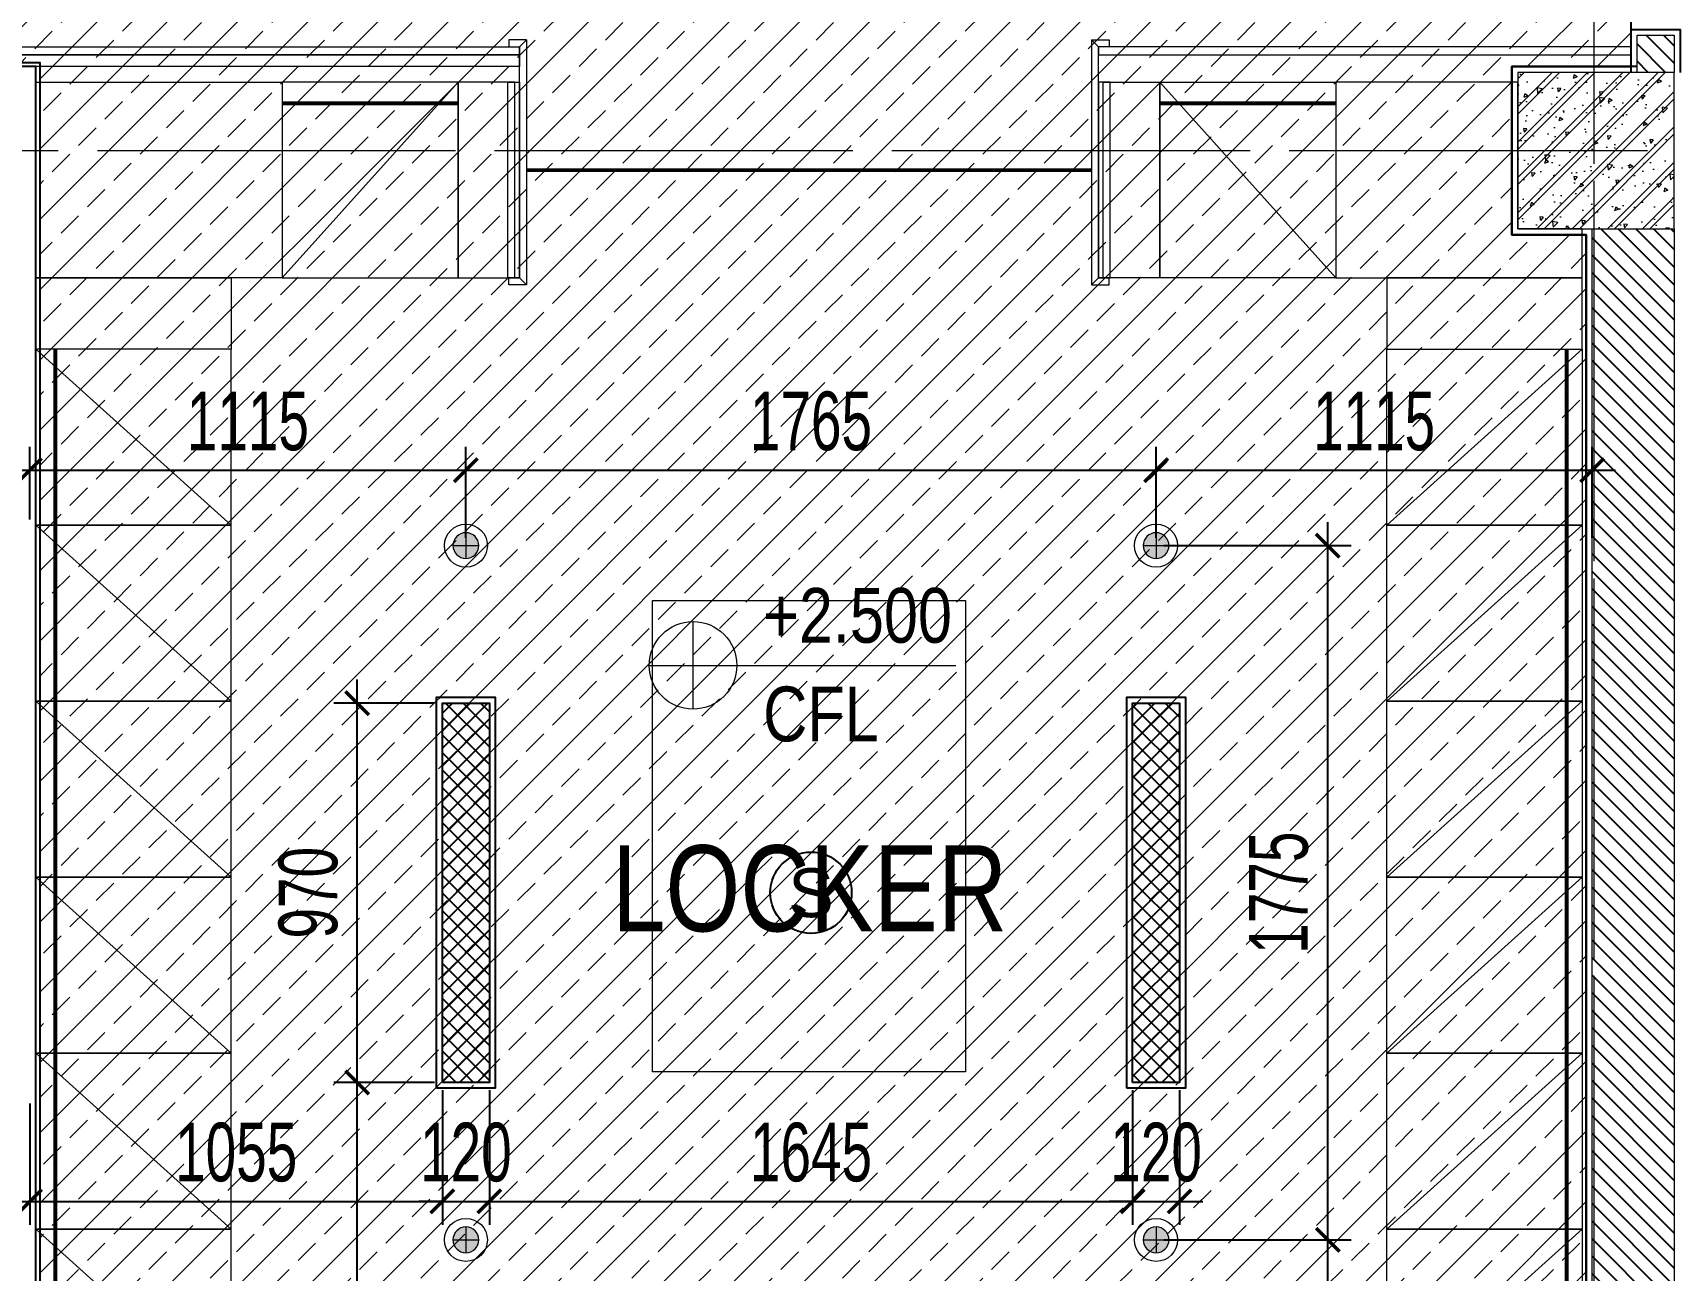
# Model space of a CAD drawing. Header units: millimetres. Extents: x -343543 to 400519, y -115663 to 104219.
# Drawn here: x -235447 to -231249, y 7137 to 10301 of the extents above; entities that cross this region are included whole.
import ezdxf
from ezdxf.enums import TextEntityAlignment as Align
from ezdxf.xclip import XClip

# ---------------------------------------------------------------- set-up
doc = ezdxf.new("R2010")
doc.units = ezdxf.units.MM
doc.header["$XCLIPFRAME"] = 0
for name, pattern in [("$0$02'TUONG Xay$0$HIDDEN", [0.375, 0.25, -0.125]), ('XREF MAT BANG TUONG XAY$0$CENTER', [50.800000000000004, 31.75, -6.35, 6.35, -6.35]), ('XREF MAT BANG TUONG XAY$0$HIDDEN', [0.375, 0.25, -0.125])]:
    doc.linetypes.add(name, pattern=pattern)
doc.layers.get('0').update_dxf_attribs({"color": 231, "lineweight": 0})
doc.layers.get('DefPoints').update_dxf_attribs({"color": 191})
doc.layers.add('A-BaoChay', color=4, linetype='Continuous', lineweight=25, true_color=0x00ffff)
doc.layers.add('fix lightting red', color=1, linetype='Continuous', lineweight=5, true_color=0xff0000)
for name, color, linetype, lineweight in [('A-CLNG', 157, 'Continuous', 25), ('A-FLOR-PRTN', 161, 'Continuous', 9), ('A-PATT', 252, 'Continuous', 9), ('A-SYMBOLS', 10, 'Continuous', 13), ('fix lighting', 2, 'Continuous', 5), ('SME-E-LTG-DIM', 55, 'Continuous', 18), ('XREF MAT BANG TUONG XAY$0$$0$A-WALL-INT', 8, 'Continuous', 9), ('XREF MAT BANG TUONG XAY$0$$1$A-TEXT', 8, 'Continuous', 25), ('XREF MAT BANG TUONG XAY$0$01.Xref _MB T1$0$A-FURN', 8, 'Continuous', 5), ('XREF MAT BANG TUONG XAY$0$01.Xref _MB T1$0$A-TEXT', 8, 'Continuous', 25), ('XREF MAT BANG TUONG XAY$0$A-GRID', 8, 'XREF MAT BANG TUONG XAY$0$CENTER', 15), ('XREF MAT BANG TUONG XAY$0$A-WALL-INT', 8, 'Continuous', 9), ('XREF MAT BANG TUONG XAY$0$xref_IKIGAI_Cot$0$A-FNSH', 8, 'Continuous', 9), ('XREF MAT BANG TUONG XAY$0$xref_IKIGAI_Cot$0$A-PATT', 8, 'Continuous', 5)]:
    doc.layers.add(name, color=color, linetype=linetype, lineweight=lineweight)
for name, color, linetype in [('A-TEXT', 255, 'Continuous'), ('INNO-GIOTHAI', 20, 'Continuous'), ('XREF MAT BANG TUONG XAY$0$A-FNSH', 8, 'Continuous'), ('XREF MAT BANG TUONG XAY$0$A-FURN', 8, 'Continuous'), ('XREF MAT BANG TUONG XAY$0$A-HIDD', 8, 'XREF MAT BANG TUONG XAY$0$HIDDEN'), ('XREF MAT BANG TUONG XAY$0$A-PATT', 8, 'Continuous')]:
    doc.layers.add(name, color=color, linetype=linetype)
doc.styles.add('LHP', font='arial.ttf')
doc.styles.add('SM-DIMTEXT', font='SME.shx', dxfattribs={"width": 0.7})
doc.styles.add('VTK _ Arial_2.5 mm', font='arial.ttf', dxfattribs={"width": 0.8, "height": 2.5})
doc.styles.add('XREF MAT BANG TUONG XAY$0$Arial', font='arial.ttf', dxfattribs={"width": 0.8})
doc.dimstyles.new('SDIM-100', dxfattribs={"dimscale": 100, "dimtxt": 2, "dimasz": 0.6, "dimexe": 0.6, "dimexo": 0.2, "dimgap": 0.5, "dimtad": 1, "dimdec": 0, "dimzin": 12, "dimtxsty": 'SM-DIMTEXT', "dimblk": 'ARCHTICK', "dimblk1": 'ARCHTICK', "dimblk2": 'ARCHTICK', "dimcen": 0.12, "dimdle": 0.6, "dimclrd": 7, "dimclre": 8, "dimadec": 0, "dimazin": 3, "dimtfac": 2, "dimtix": 1, "dimtmove": 1, "dimatfit": 3, "dimfxl": 1, "dimtzin": 0, "dimarcsym": 1})

# ---------------------------------------------------------------- blocks, each defined once
blk = doc.blocks.new('XREF MAT BANG TUONG XAY$0$00.xref_IKIGAI_Truc')
at = {"layer": 'XREF MAT BANG TUONG XAY$0$A-GRID', "color": 8, "ltscale": 20}
for points in [[(31399.99999999998, -3920.671974424971), (31399.99999999998, 22924.4354841252)], [(-2907.525181142613, 10000), (42750.0013740146, 10000)]]:
    blk.add_lwpolyline(points, dxfattribs=at)
blk = doc.blocks.new('XREF MAT BANG TUONG XAY$0$xref_IKIGAI_Cot')
at = {"layer": 'XREF MAT BANG TUONG XAY$0$xref_IKIGAI_Cot$0$A-PATT'}
h = blk.add_hatch(dxfattribs=at)
h.set_pattern_fill('BT-01', color=8, scale=15, angle=180, pattern_type=2)
h.set_pattern_definition([(230, (31425.00140155945, 10020.00000017218), (-107.589027390113, 9.412820247389279), [11.25, -123.75]), (175, (31425.00140155945, 10020.00000017218), (20.81270004194999, -112.8288200550018), [9, -99]), (280.4514, (31416.03564955945, 10020.78440117218), (-86.77640725710324, -103.415931309143), [9.5610285, -105.1713168]), (226.1842, (31425.00140155945, 9990.000000172178), (-160.0861572938467, 24.82785214935273), [16.875, -185.625]), (276.6356, (31411.66088980945, 9992.068996222177), (-140.1994058323055, -146.1176806350662), [14.3415432, -157.75695]), (171.1842, (31425.00140155945, 9990.000000172178), (-140.1992917700441, -146.1177901387987), [13.5, -148.5]), (201, (31410.00140155945, 9997.500000172178), (-89.53605781776923, 60.39283359980084), [11.25, -123.75]), (146, (31410.00140155945, 9997.500000172178), (-36.49729978823727, -108.772506757028), [8.999999999999998, -98.99999999999999]), (251.4514, (31402.54006660945, 10002.53274107218), (-126.0333942872235, -48.37957450649284), [9.5610285, -105.1713168]), (217.5, (31425.00140155945, 10020.00000017218), (-1.823978297593607, -49.93407807469672), [0, -97.8, 0, -100.5, 0, -99.375]), (187.5, (31425.00140155945, 10020.00000017218), (-39.4604306163223, -59.16175678235403), [0, -57.29999999999999, 0, -95.54999999999998, 0, -37.87499999999999]), (147.4999999999999, (31458.45140155945, 10020.00000017218), (-80.07336542586135, 3.383230760156973), [0, -37.5, 0, -117, 0, -155.25]), (137.5, (31473.45140155945, 10020.00000017218), (-87.47792540135794, -15.01574734984765), [0, -48.75, 0, -77.69999999999999, 0, -110.25]), (225, (31425.00140155945, 10020.00000017218), (45.0780573006424, -45.07805730064241), []), (225, (31425.00140155945, 10001.62500017218), (45.0780573006424, -45.07805730064241), [])])
h.paths.add_polyline_path([(31605.00140155945, 10200.00000017218), (31205.00140155945, 10200.00000017218), (31205.00140155945, 9800.000000172178), (31605.00140155945, 9800.000000172178)])
at = {"layer": 'XREF MAT BANG TUONG XAY$0$A-GRID', "color": 8, "ltscale": 20}
for points in [[(31399.99999999998, -3920.671974424971), (31399.99999999998, 22924.4354841252)], [(-2907.525181142613, 10000), (42750.0013740146, 10000)]]:
    blk.add_lwpolyline(points, dxfattribs=at)
at = {"layer": 'XREF MAT BANG TUONG XAY$0$xref_IKIGAI_Cot$0$A-FNSH', "color": 8}
blk.add_lwpolyline([(31605.00140155945, 10200.00000017218), (31205.00140155945, 10200.00000017218), (31205.00140155945, 9800.000000172178), (31605.00140155945, 9800.000000172178)], close=True, dxfattribs=at)
blk = doc.blocks.new('*U220')
at = {"layer": 'XREF MAT BANG TUONG XAY$0$A-PATT'}
h = blk.add_hatch(dxfattribs=at)
h.set_pattern_fill('ANSI31', color=8, scale=10)
h.set_pattern_definition([(45, (38946.78964026456, -11293.56439682681), (-22.45064030267288, 22.45064030267288), [])])
h.paths.add_polyline_path([(-38.69831128977239, 47.5), (3461.301691022507, 47.5), (3461.301691022507, -162.5), (-38.69831128977239, -162.5)])
at = {"layer": 'XREF MAT BANG TUONG XAY$0$A-WALL-INT', "color": 8}
blk.add_lwpolyline([(-38.69831128977239, 47.5), (3461.301691022507, 47.5), (3461.301691022507, -162.5), (-38.69831128977239, -162.5)], close=True, dxfattribs=at)
blk = doc.blocks.new('XREF MAT BANG TUONG XAY$0$01.Xref _MB T1$0$Phong tam')
at = {"layer": 'XREF MAT BANG TUONG XAY$0$A-FURN', "color": 8, "xscale": -1, "rotation": 270}
blk.add_blockref('*U220', (-47.5000026663547, 3338.698309209424), dxfattribs=at)
blk = doc.blocks.new('*U285')
at = {"layer": 'XREF MAT BANG TUONG XAY$0$A-PATT'}
h = blk.add_hatch(dxfattribs=at)
h.set_pattern_fill('ANSI31', color=8, scale=10)
h.set_pattern_definition([(45, (35541.78963795229, -11178.56439682681), (-22.45064030267288, 22.45064030267288), [])])
h.paths.add_polyline_path([(-38.69831128977239, 47.5), (56.30168871022761, 47.5), (56.30168871022761, -47.5), (-38.69831128977239, -47.5)])
at = {"layer": 'XREF MAT BANG TUONG XAY$0$A-WALL-INT', "color": 8}
blk.add_lwpolyline([(-38.69831128977239, 47.5), (56.30168871022761, 47.5), (56.30168871022761, -47.5), (-38.69831128977239, -47.5)], close=True, dxfattribs=at)
blk = doc.blocks.new('XREF MAT BANG NOI THAT$0$01.Xref _MB T1$0$BLK')
at = {"color": 8}
blk.add_lwpolyline([(324597.2002474809, 139513.5956382755), (325047.2002474809, 139513.5956382755), (325047.2002474809, 139013.5956382755), (324597.2002474809, 139013.5956382755)], close=True, dxfattribs=at)
blk.add_lwpolyline([(324597.2002474809, 139513.5956382755), (325047.2002474809, 139013.5956382755)], dxfattribs=at)
blk = doc.blocks.new('XREF MAT BANG NOI THAT')
at = {"color": 8}
for points in [[(28044.99145668937, 9674.999477243768), (27414.99130788741, 9674.999630700944), (27414.99130670288, 10175.00010808285), (28044.99145550485, 10174.99995462567)], [(28639.99145668937, 10175.00000002328), (28494.99130786781, 10175.00000002328), (28494.99130786781, 9675.000000023283), (28639.99145668937, 9675.000000023283)], [(30145.00077345507, 10175.00000002328), (30290.00092227664, 10175.00000002328), (30290.00092227664, 9675.000000023283), (30145.00077345507, 9675.000000023283)], [(30740.00092225704, 9674.999630700944), (31370.00092225704, 9674.999630700944), (31370.00077345526, 9799.999989421183), (31204.99212838657, 9799.999989421183), (31204.99212838657, 10175.00010808285), (30740.00092344156, 10175.00010808285)], [(27914.99159011693, 9492.50026513572), (27414.99159011693, 9492.50026513572), (27414.99145668937, 9674.999477243768), (27914.99145668937, 9674.999477243768)], [(30870.00064002752, 9492.50026513572), (31370.00064002752, 9492.50026513572), (31370.00077345507, 9674.999477243768), (30870.00077345507, 9674.999477243768)]]:
    blk.add_lwpolyline(points, close=True, dxfattribs=at)
at = {"color": 8, "elevation": 1.409806817510041e-10}
blk.add_lwpolyline([(29792.49611507222, 7644.998213455516), (28992.49611507222, 7644.998213455516), (28992.49611507222, 8849.999082208204), (29792.49611507222, 8849.999082208204)], close=True, dxfattribs=at)
at = {"color": 8, "xscale": -1}
blk.add_blockref('XREF MAT BANG NOI THAT$0$01.Xref _MB T1$0$BLK', (353092.1917041703, -129338.5956382522), dxfattribs=at)
at = {"color": 8}
blk.add_blockref('XREF MAT BANG NOI THAT$0$01.Xref _MB T1$0$BLK', (-294307.1993252042, -129338.5956382522), dxfattribs=at)
at = {"color": 8, "xscale": -1.000000000000001, "rotation": 90}
for p in [(166928.5872283925, 334089.7005126166), (166928.5872283925, 333639.7005126166), (166928.5872283925, 333189.7005126166), (166928.5872283925, 332739.7005126166), (166928.5872283925, 332289.7005126166), (166928.5872283925, 331839.7005126166)]:
    blk.add_blockref('XREF MAT BANG NOI THAT$0$01.Xref _MB T1$0$BLK', p, dxfattribs=at)
at = {"color": 8, "rotation": 270}
for p in [(-108143.594998248, 334089.7005126166), (-108143.594998248, 333639.7005126166), (-108143.594998248, 333189.7005126166), (-108143.594998248, 332739.7005126166), (-108143.594998248, 332289.7005126166), (-108143.594998248, 331839.7005126166)]:
    blk.add_blockref('XREF MAT BANG NOI THAT$0$01.Xref _MB T1$0$BLK', p, dxfattribs=at)
blk = doc.blocks.new('01.Xref _MB T1')
at = {"layer": 'XREF MAT BANG TUONG XAY$0$$0$A-WALL-INT', "color": 8}
for points in [[(28651.99145665356, 10244.9999017037), (27280.00130319941, 10244.9999017037), (27280.00130319941, 10264.9999017037), (28651.99145665356, 10264.9999017037)], [(28624.99145665356, 10282.9999017037), (28624.99145665356, 10264.9999017037), (28651.99145665356, 10264.9999017037), (28669.99145665356, 10282.9999017037)], [(28651.99145665356, 10264.99990170371), (28669.99145665356, 10282.9999017037), (28669.99145668937, 9657.000000023283), (28651.99145668937, 9675.000000023283)], [(30133.00077345507, 10264.99990323321), (30115.00077345507, 10282.99990323321), (30115.00077345507, 9657.000000023283), (30133.00077345507, 9675.000000023283)], [(30160.00077346383, 10282.99990323321), (30160.00077346383, 10264.99990323321), (30133.00077346383, 10264.99990323321), (30115.00077346383, 10282.99990323321)], [(30133.00077346383, 10244.99990323321), (31494.99192926893, 10244.99990445248), (31494.99192926893, 10264.99990445248), (30133.00077346383, 10264.99990323321)], [(28624.99145668937, 9657.000000023283), (28624.99145668937, 9675.000000023283), (28651.99145668937, 9675.000000023283), (28669.99145668937, 9657.000000023283)], [(30160.00077345507, 9657.000000023283), (30160.00077345507, 9675.000000023283), (30133.00077345507, 9675.000000023283), (30115.00077345507, 9657.000000023283)]]:
    blk.add_lwpolyline(points, close=True, dxfattribs=at)
at = {"layer": 'XREF MAT BANG TUONG XAY$0$01.Xref _MB T1$0$A-FURN', "color": 8}
for points in [[(27290.00130687406, 10244.9999017037), (28651.99145665356, 10244.9999017037), (28651.99145665356, 10214.9999017037), (27290.0012995666, 10215.00000175485)], [(28651.99145668937, 9675.000000023283), (28621.99145668937, 9675.000000023283), (28621.99145668937, 10175.00000559345), (28651.99145668937, 10175.00000559345)], [(30133.00077345507, 9675.000000023283), (30163.00077345507, 9675.000000023283), (30163.00077345507, 10175.00000559345), (30133.00077345507, 10175.00000559345)]]:
    blk.add_lwpolyline(points, close=True, dxfattribs=at)
at = {"layer": 'XREF MAT BANG TUONG XAY$0$A-FNSH', "color": 8}
blk.add_lwpolyline([(31509.99192926892, 10214.99998935225), (31189.99212838657, 10214.99998942232), (31189.99212838657, 9784.999989421183), (31380.00129821671, 9784.999989421187), (31380.00129821111, 6314.999987108906), (31040.01140139589, 6314.999987108906), (31040.00163320104, 6110.0005442691), (30020.00941224081, 6110.000544093902), (30019.99964129586, 6224.999888484095), (29690.01068666501, 6224.999888484097), (29690.01068666501, 6110.000540487614), (27415.00130166758, 6110.000001737028), (27415.00129886714, 10215.00000002682), (27290.0013034807, 10214.99999999657)], dxfattribs=at)
at = {"layer": 'XREF MAT BANG TUONG XAY$0$A-HIDD', "color": 8, "ltscale": 200, "const_width": 10}
blk.add_lwpolyline([(28669.99145668937, 9950.000002808363), (30115.00077345507, 9949.9999519786)], dxfattribs=at)
at = {"color": 8}
blk.add_blockref('XREF MAT BANG TUONG XAY$0$00.xref_IKIGAI_Truc', (0.000109863918623887, 0), dxfattribs=at)
ref = blk.add_blockref('XREF MAT BANG TUONG XAY$0$xref_IKIGAI_Cot', (-0.009273172880057245, -1.075099498848431e-05), dxfattribs=at)
XClip(ref).set_block_clipping_path([(-1610.3425959282936, -2225.6693134198044), (41829.12952086335, 21555.881957526355)])
at = {"layer": 'XREF MAT BANG TUONG XAY$0$$1$A-TEXT', "color": 8, "style": 'XREF MAT BANG TUONG XAY$0$Arial', "width": 0.8}
blk.add_text('LOCKER', height=220, dxfattribs=at).set_placement((28888.62993515111, 8003.83354071241))
at = {"layer": 'XREF MAT BANG TUONG XAY$0$01.Xref _MB T1$0$A-TEXT', "color": 8, "xscale": -1}
blk.add_blockref('XREF MAT BANG TUONG XAY$0$01.Xref _MB T1$0$Phong tam', (31395.00010487589, 2999.999989189255), dxfattribs=at)
at = {"layer": 'XREF MAT BANG TUONG XAY$0$A-FNSH', "color": 8}
blk.add_lwpolyline([(31494.99192926893, 10199.99998942119), (31494.99192926893, 10309.99998942119), (31619.9891578583, 10309.99998942119), (31620.00948290195, 10200.00276110213)], dxfattribs=at)
at = {"layer": 'XREF MAT BANG TUONG XAY$0$A-FURN', "color": 8, "rotation": 90.00000000000001}
blk.add_blockref('*U285', (31557.49192926893, 10238.69830071096), dxfattribs=at)
at = {"layer": 'A-PATT', "color": 8}
blk.add_blockref('XREF MAT BANG NOI THAT', (0, 0), dxfattribs=at)
blk = doc.blocks.new('DenSanTuongT1Ikigai')
at = {"layer": 'fix lightting red', "color": 1, "linetype": "$0$02'TUONG Xay$0$HIDDEN", "ltscale": 500, "true_color": 0xff0000, "const_width": 10}
for points in [[(28044.99134682546, 10120.95119927443), (28494.99134786233, 10120.95119820836)], [(30290.00081241272, 10120.95119927443), (30740.0008134496, 10120.95119820836)], [(27465.00119180367, 9492.500275886716), (27464.99298851532, 6610.000573866629)], [(31329.99170441028, 6610.000555142237), (31329.99170441028, 9492.500275886698)]]:
    blk.add_lwpolyline(points, dxfattribs=at)
blk = doc.blocks.new('_ArchTick')
at = {"color": 0, "linetype": 'ByBlock', "const_width": 0.15}
blk.add_lwpolyline([(-0.5, -0.5), (0.5, 0.5)], dxfattribs=at)
blk = doc.blocks.new('*D1253')
at = {"layer": 'DefPoints', "color": 0, "transparency": 16777216}
for p in [(-234617.0310466346, 7617.4983440167), (-234399.023408677, 7617.4983440167), (-234470.0003503253, 6209.999888484126)]:
    blk.add_point(p, dxfattribs=at)
at = {"layer": 'SME-E-LTG-DIM', "color": 7, "lineweight": -2, "transparency": 16777216}
blk.add_line((-234617.0310466346, 6149.999888484126), (-234617.0310466346, 7677.4983440167), dxfattribs=at)
at = {"layer": 'SME-E-LTG-DIM', "color": 8, "lineweight": -2, "transparency": 16777216}
for p, q in [((-234419.023408677, 7617.4983440167), (-234677.0310466346, 7617.4983440167)), ((-234490.0003503253, 6209.999888484126), (-234677.0310466346, 6209.999888484126))]:
    blk.add_line(p, q, dxfattribs=at)
at = {"layer": 'SME-E-LTG-DIM', "color": 7, "lineweight": -2, "transparency": 16777216, "xscale": 60, "yscale": 60, "zscale": 60}
for p, rotation in [((-234617.0310466346, 7617.4983440167), 90), ((-234617.0310466346, 6209.999888484126), 270)]:
    blk.add_blockref('_ArchTick', p, dxfattribs=dict(at, rotation=rotation))
at = {"layer": 'SME-E-LTG-DIM', "color": 0, "transparency": 16777216, "insert": (-234742.0310466345, 6913.749116250478), "char_height": 150, "attachment_point": 5, "rotation": 90, "style": 'SM-DIMTEXT'}
blk.add_mtext('1407', dxfattribs=at)
blk = doc.blocks.new('*D1254')
at = {"layer": 'DefPoints', "color": 0, "transparency": 16777216}
for p in [(-234617.0310466346, 8587.49834401673), (-234399.023408677, 8587.49834401673), (-234399.023408677, 7617.4983440167)]:
    blk.add_point(p, dxfattribs=at)
at = {"layer": 'SME-E-LTG-DIM', "color": 7, "lineweight": -2, "transparency": 16777216}
blk.add_line((-234617.0310466346, 7557.4983440167), (-234617.0310466346, 8647.49834401673), dxfattribs=at)
at = {"layer": 'SME-E-LTG-DIM', "color": 8, "lineweight": -2, "transparency": 16777216}
for p, q in [((-234419.023408677, 8587.49834401673), (-234677.0310466346, 8587.49834401673)), ((-234419.023408677, 7617.4983440167), (-234677.0310466346, 7617.4983440167))]:
    blk.add_line(p, q, dxfattribs=at)
at = {"layer": 'SME-E-LTG-DIM', "color": 7, "lineweight": -2, "transparency": 16777216, "xscale": 60, "yscale": 60, "zscale": 60}
for p, rotation in [((-234617.0310466346, 8587.49834401673), 90), ((-234617.0310466346, 7617.4983440167), 270)]:
    blk.add_blockref('_ArchTick', p, dxfattribs=dict(at, rotation=rotation))
at = {"layer": 'SME-E-LTG-DIM', "color": 0, "transparency": 16777216, "insert": (-234742.0310466345, 8102.49834401678), "char_height": 150, "attachment_point": 5, "rotation": 90, "style": 'SM-DIMTEXT'}
blk.add_mtext('970', dxfattribs=at)
blk = doc.blocks.new('*D1255')
at = {"layer": 'DefPoints', "color": 0, "transparency": 16777216}
for p in [(-234399.0234086769, 7617.498344016696), (-235454.0328840356, 7583.528687175614), (-234399.0234086769, 7313.444419242111)]:
    blk.add_point(p, dxfattribs=at)
at = {"layer": 'SME-E-LTG-DIM', "color": 8, "lineweight": -2, "transparency": 16777216}
for p, q in [((-234399.0234086769, 7597.498344016696), (-234399.0234086769, 7253.444419242111)), ((-235454.0328840356, 7563.528687175614), (-235454.0328840356, 7253.444419242111))]:
    blk.add_line(p, q, dxfattribs=at)
at = {"layer": 'SME-E-LTG-DIM', "color": 7, "lineweight": -2, "transparency": 16777216}
blk.add_line((-235514.0328840356, 7313.444419242111), (-234339.0234086769, 7313.444419242111), dxfattribs=at)
at = {"layer": 'SME-E-LTG-DIM', "color": 7, "lineweight": -2, "transparency": 16777216, "xscale": 60, "yscale": 60, "zscale": 60, "rotation": 180}
blk.add_blockref('_ArchTick', (-235454.0328840356, 7313.444419242111), dxfattribs=at)
at = {"layer": 'SME-E-LTG-DIM', "color": 7, "lineweight": -2, "transparency": 16777216, "xscale": 60, "yscale": 60, "zscale": 60}
blk.add_blockref('_ArchTick', (-234399.0234086769, 7313.444419242111), dxfattribs=at)
at = {"layer": 'SME-E-LTG-DIM', "color": 0, "transparency": 16777216, "insert": (-234926.5281463562, 7438.444419242111), "char_height": 150, "attachment_point": 5, "style": 'SM-DIMTEXT'}
blk.add_mtext('1055', dxfattribs=at)
blk = doc.blocks.new('*D1256')
at = {"layer": 'DefPoints', "color": 0, "transparency": 16777216}
for p in [(-234399.0234086769, 7617.498344016696), (-234279.0234086769, 7617.498344016696), (-234279.0234086769, 7313.444419242111)]:
    blk.add_point(p, dxfattribs=at)
at = {"layer": 'SME-E-LTG-DIM', "color": 8, "lineweight": -2, "transparency": 16777216}
for p, q in [((-234399.0234086769, 7597.498344016696), (-234399.0234086769, 7253.444419242111)), ((-234279.0234086769, 7597.498344016696), (-234279.0234086769, 7253.444419242111))]:
    blk.add_line(p, q, dxfattribs=at)
at = {"layer": 'SME-E-LTG-DIM', "color": 7, "lineweight": -2, "transparency": 16777216}
for p, q in [((-234399.0234086769, 7313.444419242111), (-234459.0234086769, 7313.444419242111)), ((-234399.0234086769, 7313.444419242111), (-234279.0234086769, 7313.444419242111)), ((-234279.0234086769, 7313.444419242111), (-234219.0234086769, 7313.444419242111))]:
    blk.add_line(p, q, dxfattribs=at)
at = {"layer": 'SME-E-LTG-DIM', "color": 7, "lineweight": -2, "transparency": 16777216, "xscale": 60, "yscale": 60, "zscale": 60}
blk.add_blockref('_ArchTick', (-234399.0234086769, 7313.444419242111), dxfattribs=at)
at = {"layer": 'SME-E-LTG-DIM', "color": 7, "lineweight": -2, "transparency": 16777216, "xscale": 60, "yscale": 60, "zscale": 60, "rotation": 180}
blk.add_blockref('_ArchTick', (-234279.0234086769, 7313.444419242111), dxfattribs=at)
at = {"layer": 'SME-E-LTG-DIM', "color": 0, "transparency": 16777216, "insert": (-234339.0234086769, 7438.444419242111), "char_height": 150, "attachment_point": 5, "style": 'SM-DIMTEXT'}
blk.add_mtext('120', dxfattribs=at)
blk = doc.blocks.new('*D1257')
at = {"layer": 'DefPoints', "color": 0, "transparency": 16777216}
for p in [(-234279.0234086769, 7617.498344016696), (-232634.0140255992, 7617.49834401694), (-232634.0140255992, 7313.444419242111)]:
    blk.add_point(p, dxfattribs=at)
at = {"layer": 'SME-E-LTG-DIM', "color": 8, "lineweight": -2, "transparency": 16777216}
for p, q in [((-234279.0234086769, 7597.498344016696), (-234279.0234086769, 7253.444419242111)), ((-232634.0140255992, 7597.49834401694), (-232634.0140255992, 7253.444419242111))]:
    blk.add_line(p, q, dxfattribs=at)
at = {"layer": 'SME-E-LTG-DIM', "color": 7, "lineweight": -2, "transparency": 16777216}
blk.add_line((-234339.0234086769, 7313.444419242111), (-232574.0140255992, 7313.444419242111), dxfattribs=at)
at = {"layer": 'SME-E-LTG-DIM', "color": 7, "lineweight": -2, "transparency": 16777216, "xscale": 60, "yscale": 60, "zscale": 60, "rotation": 180}
blk.add_blockref('_ArchTick', (-234279.0234086769, 7313.444419242111), dxfattribs=at)
at = {"layer": 'SME-E-LTG-DIM', "color": 7, "lineweight": -2, "transparency": 16777216, "xscale": 60, "yscale": 60, "zscale": 60}
blk.add_blockref('_ArchTick', (-232634.0140255992, 7313.444419242111), dxfattribs=at)
at = {"layer": 'SME-E-LTG-DIM', "color": 0, "transparency": 16777216, "insert": (-233456.518717138, 7438.444419242111), "char_height": 150, "attachment_point": 5, "style": 'SM-DIMTEXT'}
blk.add_mtext('1645', dxfattribs=at)
blk = doc.blocks.new('*D1258')
at = {"layer": 'DefPoints', "color": 0, "transparency": 16777216}
for p in [(-232634.0140255992, 7617.49834401694), (-232514.0140255992, 7617.49834401694), (-232514.0140255992, 7313.444419242111)]:
    blk.add_point(p, dxfattribs=at)
at = {"layer": 'SME-E-LTG-DIM', "color": 8, "lineweight": -2, "transparency": 16777216}
for p, q in [((-232634.0140255992, 7597.49834401694), (-232634.0140255992, 7253.444419242111)), ((-232514.0140255992, 7597.49834401694), (-232514.0140255992, 7253.444419242111))]:
    blk.add_line(p, q, dxfattribs=at)
at = {"layer": 'SME-E-LTG-DIM', "color": 7, "lineweight": -2, "transparency": 16777216}
for p, q in [((-232634.0140255992, 7313.444419242111), (-232694.0140255992, 7313.444419242111)), ((-232634.0140255992, 7313.444419242111), (-232514.0140255992, 7313.444419242111)), ((-232514.0140255992, 7313.444419242111), (-232454.0140255992, 7313.444419242111))]:
    blk.add_line(p, q, dxfattribs=at)
at = {"layer": 'SME-E-LTG-DIM', "color": 7, "lineweight": -2, "transparency": 16777216, "xscale": 60, "yscale": 60, "zscale": 60}
blk.add_blockref('_ArchTick', (-232634.0140255992, 7313.444419242111), dxfattribs=at)
at = {"layer": 'SME-E-LTG-DIM', "color": 7, "lineweight": -2, "transparency": 16777216, "xscale": 60, "yscale": 60, "zscale": 60, "rotation": 180}
blk.add_blockref('_ArchTick', (-232514.0140255992, 7313.444419242111), dxfattribs=at)
at = {"layer": 'SME-E-LTG-DIM', "color": 0, "transparency": 16777216, "insert": (-232574.0140255992, 7438.444419242111), "char_height": 150, "attachment_point": 5, "style": 'SM-DIMTEXT'}
blk.add_mtext('120', dxfattribs=at)
blk = doc.blocks.new('*D1259')
at = {"layer": 'DefPoints', "color": 0, "transparency": 16777216}
for p in [(-234339.0234139923, 9182.855513453036), (-235454.0328840356, 9036.347808269918), (-234339.0234139923, 8989.997616655657)]:
    blk.add_point(p, dxfattribs=at)
at = {"layer": 'SME-E-LTG-DIM', "color": 8, "lineweight": -2, "transparency": 16777216}
for p, q in [((-235454.0328840356, 9056.347808269918), (-235454.0328840356, 9242.855513453036)), ((-234339.0234139923, 9009.997616655657), (-234339.0234139923, 9242.855513453036))]:
    blk.add_line(p, q, dxfattribs=at)
at = {"layer": 'SME-E-LTG-DIM', "color": 7, "lineweight": -2, "transparency": 16777216}
blk.add_line((-235514.0328840356, 9182.855513453036), (-234279.0234139923, 9182.855513453036), dxfattribs=at)
at = {"layer": 'SME-E-LTG-DIM', "color": 7, "lineweight": -2, "transparency": 16777216, "xscale": 60, "yscale": 60, "zscale": 60, "rotation": 180}
blk.add_blockref('_ArchTick', (-235454.0328840356, 9182.855513453036), dxfattribs=at)
at = {"layer": 'SME-E-LTG-DIM', "color": 7, "lineweight": -2, "transparency": 16777216, "xscale": 60, "yscale": 60, "zscale": 60}
blk.add_blockref('_ArchTick', (-234339.0234139923, 9182.855513453036), dxfattribs=at)
at = {"layer": 'SME-E-LTG-DIM', "color": 0, "transparency": 16777216, "insert": (-234896.5281490139, 9307.855513453036), "char_height": 150, "attachment_point": 5, "style": 'SM-DIMTEXT'}
blk.add_mtext('1115', dxfattribs=at)
blk = doc.blocks.new('*D1260')
at = {"layer": 'DefPoints', "color": 0, "transparency": 16777216}
for p in [(-232574.0140309145, 9182.855513453036), (-234339.0234139923, 8989.997616655657), (-232574.0140309145, 8989.99761665566)]:
    blk.add_point(p, dxfattribs=at)
at = {"layer": 'SME-E-LTG-DIM', "color": 8, "lineweight": -2, "transparency": 16777216}
for p, q in [((-234339.0234139923, 9009.997616655657), (-234339.0234139923, 9242.855513453036)), ((-232574.0140309145, 9009.99761665566), (-232574.0140309145, 9242.855513453036))]:
    blk.add_line(p, q, dxfattribs=at)
at = {"layer": 'SME-E-LTG-DIM', "color": 7, "lineweight": -2, "transparency": 16777216}
blk.add_line((-234399.0234139923, 9182.855513453036), (-232514.0140309145, 9182.855513453036), dxfattribs=at)
at = {"layer": 'SME-E-LTG-DIM', "color": 7, "lineweight": -2, "transparency": 16777216, "xscale": 60, "yscale": 60, "zscale": 60, "rotation": 180}
blk.add_blockref('_ArchTick', (-234339.0234139923, 9182.855513453036), dxfattribs=at)
at = {"layer": 'SME-E-LTG-DIM', "color": 7, "lineweight": -2, "transparency": 16777216, "xscale": 60, "yscale": 60, "zscale": 60}
blk.add_blockref('_ArchTick', (-232574.0140309145, 9182.855513453036), dxfattribs=at)
at = {"layer": 'SME-E-LTG-DIM', "color": 0, "transparency": 16777216, "insert": (-233456.5187224534, 9307.855513453036), "char_height": 150, "attachment_point": 5, "style": 'SM-DIMTEXT'}
blk.add_mtext('1765', dxfattribs=at)
blk = doc.blocks.new('*D1261')
at = {"layer": 'DefPoints', "color": 0, "transparency": 16777216}
for p in [(-231459.0245942289, 9182.855513453036), (-232574.0140309145, 8989.99761665566), (-231459.0245942289, 8989.997616655663)]:
    blk.add_point(p, dxfattribs=at)
at = {"layer": 'SME-E-LTG-DIM', "color": 8, "lineweight": -2, "transparency": 16777216}
for p, q in [((-232574.0140309145, 9009.99761665566), (-232574.0140309145, 9242.855513453036)), ((-231459.0245942289, 9009.997616655663), (-231459.0245942289, 9242.855513453036))]:
    blk.add_line(p, q, dxfattribs=at)
at = {"layer": 'SME-E-LTG-DIM', "color": 7, "lineweight": -2, "transparency": 16777216}
blk.add_line((-232634.0140309145, 9182.855513453036), (-231399.0245942289, 9182.855513453036), dxfattribs=at)
at = {"layer": 'SME-E-LTG-DIM', "color": 7, "lineweight": -2, "transparency": 16777216, "xscale": 60, "yscale": 60, "zscale": 60, "rotation": 180}
blk.add_blockref('_ArchTick', (-232574.0140309145, 9182.855513453036), dxfattribs=at)
at = {"layer": 'SME-E-LTG-DIM', "color": 7, "lineweight": -2, "transparency": 16777216, "xscale": 60, "yscale": 60, "zscale": 60}
blk.add_blockref('_ArchTick', (-231459.0245942289, 9182.855513453036), dxfattribs=at)
at = {"layer": 'SME-E-LTG-DIM', "color": 0, "transparency": 16777216, "insert": (-232016.5193125717, 9307.855513453036), "char_height": 150, "attachment_point": 5, "style": 'SM-DIMTEXT'}
blk.add_mtext('1115', dxfattribs=at)
blk = doc.blocks.new('*D1262')
at = {"layer": 'DefPoints', "color": 0, "transparency": 16777216}
for p in [(-232574.0140202839, 7214.999071378254), (-232134.9681163452, 7214.999071378254), (-232446.7686230682, 6209.999888484126)]:
    blk.add_point(p, dxfattribs=at)
at = {"layer": 'SME-E-LTG-DIM', "color": 7, "lineweight": -2, "transparency": 16777216}
blk.add_line((-232134.9681163452, 6149.999888484126), (-232134.9681163452, 7274.999071378254), dxfattribs=at)
at = {"layer": 'SME-E-LTG-DIM', "color": 8, "lineweight": -2, "transparency": 16777216}
for p, q in [((-232554.0140202839, 7214.999071378254), (-232074.9681163452, 7214.999071378254)), ((-232426.7686230682, 6209.999888484126), (-232074.9681163452, 6209.999888484126))]:
    blk.add_line(p, q, dxfattribs=at)
at = {"layer": 'SME-E-LTG-DIM', "color": 7, "lineweight": -2, "transparency": 16777216, "xscale": 60, "yscale": 60, "zscale": 60}
for p, rotation in [((-232134.9681163452, 7214.999071378254), 90), ((-232134.9681163452, 6209.999888484126), 270)]:
    blk.add_blockref('_ArchTick', p, dxfattribs=dict(at, rotation=rotation))
at = {"layer": 'SME-E-LTG-DIM', "color": 0, "transparency": 16777216, "insert": (-232259.9681163451, 6712.499479931254), "char_height": 150, "attachment_point": 5, "rotation": 90, "style": 'SM-DIMTEXT'}
blk.add_mtext('1005', dxfattribs=at)
blk = doc.blocks.new('*D1263')
at = {"layer": 'DefPoints', "color": 0, "transparency": 16777216}
for p in [(-232574.0140309147, 8989.997616655664), (-232134.9681163452, 8989.997616655664), (-232574.0140202839, 7214.999071378254)]:
    blk.add_point(p, dxfattribs=at)
at = {"layer": 'SME-E-LTG-DIM', "color": 7, "lineweight": -2, "transparency": 16777216}
blk.add_line((-232134.9681163452, 7154.999071378254), (-232134.9681163452, 9049.997616655664), dxfattribs=at)
at = {"layer": 'SME-E-LTG-DIM', "color": 8, "lineweight": -2, "transparency": 16777216}
for p, q in [((-232554.0140309147, 8989.997616655664), (-232074.9681163452, 8989.997616655664)), ((-232554.0140202839, 7214.999071378254), (-232074.9681163452, 7214.999071378254))]:
    blk.add_line(p, q, dxfattribs=at)
at = {"layer": 'SME-E-LTG-DIM', "color": 7, "lineweight": -2, "transparency": 16777216, "xscale": 60, "yscale": 60, "zscale": 60}
for p, rotation in [((-232134.9681163452, 8989.997616655664), 90), ((-232134.9681163452, 7214.999071378254), 270)]:
    blk.add_blockref('_ArchTick', p, dxfattribs=dict(at, rotation=rotation))
at = {"layer": 'SME-E-LTG-DIM', "color": 0, "transparency": 16777216, "insert": (-232259.9681163451, 8102.498344017024), "char_height": 150, "attachment_point": 5, "rotation": 90, "style": 'SM-DIMTEXT'}
blk.add_mtext('1775', dxfattribs=at)
blk = doc.blocks.new('A$C14a1a84b')
blk.add_wipeout([(500.0000000000297, 74.99999999999967), (500.0000000000297, -74.99999999999862), (-500.0000000000027, -74.9999999999983), (-500.0000000000282, 75)]).dxf.layer = 'DefPoints'
at = {"linetype": 'Continuous'}
h = blk.add_hatch(dxfattribs=at)
h.set_pattern_fill('ANSI37', color=8, scale=10, angle=180, style=0)
h.set_pattern_definition([(225, (-61090.40515043223, 11245.25285470634), (22.45064030267288, -22.45064030267289), []), (314.9999999999999, (-61090.40515043223, 11245.25285470634), (22.45064030267289, 22.45064030267288), [])])
h.paths.add_polyline_path([(485, 60), (-484.9999999999991, 60), (-484.9999999999991, -60), (485, -60)])
at = {"color": 8, "linetype": 'Continuous'}
blk.add_lwpolyline([(500, 75), (-499.9999999999991, 75), (-499.9999999999991, -75), (500, -75)], close=True, dxfattribs=at)
at = {"linetype": 'Continuous'}
blk.add_lwpolyline([(485, 60), (-484.9999999999991, 60), (-484.9999999999991, -60), (485, -60)], close=True, dxfattribs=at)
blk = doc.blocks.new('XR-TRAN_SANH$0$A$C896e62ca')
at = {"layer": 'A-PATT', "true_color": 0x848484}
h = blk.add_hatch(color=252, dxfattribs=at)
h.dxf.hatch_style = 1
edge = h.paths.add_edge_path()
edge.add_arc((0, 0), 33.00000000000004, 0, 360)
at = {"color": 0, "linetype": 'ByBlock'}
for p, q in [((33, 0), (-33, 0)), ((0, 33), (0, -33))]:
    blk.add_line(p, q, dxfattribs=at)
blk.add_circle((0, 0), 33.00000000000004, dxfattribs=at)
for start, end in [(90, 270), (270, 90)]:
    blk.add_arc((0, 0), 54.99999999999996, start, end, dxfattribs=at)
blk = doc.blocks.new('dau bao khoi')
blk.add_circle((-5.820766091346741e-11, -2.328306436538696e-10), 104)
at = {"layer": 'A-TEXT', "ltscale": 5, "style": 'LHP'}
blk.add_text('S', height=125, dxfattribs=at).set_placement((-5.820766091346741e-11, -2.328306436538696e-10), align=Align.MIDDLE_CENTER)
blk = doc.blocks.new('*U1475')
blk.add_line((-2, 0), (12, 0))
blk.add_lwpolyline([(0, -2.000000000349246), (6.123233995736766e-16, 2)])
at = {"layer": 'A-SYMBOLS'}
blk.add_circle((0, 0), 2, dxfattribs=at)
at = {"color": 7, "style": 'VTK _ Arial_2.5 mm', "width": 0.8, "flags": 4}
blk.add_attdef('FINISHFLOORLEVEL', text='', height=2.5, dxfattribs=at).set_placement((3.2, 3.532401091405184), align=Align.TOP_LEFT)
blk.add_attdef('NAMEOFLEVEL', (3.2, -3.467598908594816), '', height=2.5, dxfattribs=at)

msp = doc.modelspace()

# ---------------------------------------------------------------- block references
at = {"layer": 'A-SYMBOLS'}
msp.add_blockref('01.Xref _MB T1', (-262854.0247017712, 2.91038304567337e-11), dxfattribs=at)

# ---------------------------------------------------------------- next in the draw order: block references
at = {"layer": 'A-BaoChay', "color": 1}
msp.add_blockref('dau bao khoi', (-233456.5187171381, 8102.498344017185), dxfattribs=at)
at = {"layer": 'fix lighting', "xscale": -1}
for p in [(-234339.0234139923, 8989.997616655655), (-232574.0140309145, 8989.997616655659), (-234339.0234033615, 7214.999071378245), (-232574.0140202838, 7214.999071378249)]:
    msp.add_blockref('XR-TRAN_SANH$0$A$C896e62ca', p, dxfattribs=at)
at = {"layer": 'INNO-GIOTHAI', "xscale": -1, "rotation": 90}
for p in [(-234339.0234086769, 8102.498344016712), (-232574.0140255992, 8102.498344016955)]:
    msp.add_blockref('A$C14a1a84b', p, dxfattribs=at)

# ---------------------------------------------------------------- next in the draw order: hatches: boundary and pattern name
at = {"layer": 'A-PATT'}
h = msp.add_hatch(dxfattribs=at)
h.set_pattern_fill('ANSI33', color=256, scale=20, double=1)
h.set_pattern_definition([(45, (-262854.0247017712, -1.07509663394012e-05), (-89.80256121069154, 89.80256121069154), []), (45, (-262764.2221017712, -1.07509663394012e-05), (-89.80256121069154, 89.80256121069154), [63.5, -31.75])])
h.paths.add_polyline_path([(-231359.0327723753, 10214.99997860457), (-231359.0327726314, 11224.99993764856), (-236944.0325918391, 11224.98992309461), (-236944.0188889506, 9770.000595321526), (-235574.0186787776, 9770.000595243324), (-235574.0328850178, 10224.99998924318), (-235429.0329338467, 10225.00000560545), (-235429.0321057929, 6234.999841614702), (-231824.0224157848, 6234.983970189408), (-231824.0145026214, 6429.999661412804), (-231474.0334210738, 6429.999160421313), (-231474.0234035545, 9784.999978670221), (-231664.0325733846, 9784.999978670217), (-231664.0325733846, 10214.99997867135)])

# ---------------------------------------------------------------- next in the draw order: linework, layer by layer
at = {"layer": 'A-CLNG', "color": 251}
msp.add_lwpolyline([(-231359.0327723753, 10214.99997860457), (-231359.1137674467, 11324.78716736052), (-236944.1135866545, 11324.77715280656), (-236944.0188889506, 9770.000595321526), (-235574.0186787776, 9770.000595243324), (-235574.0328850178, 10224.99998924318), (-235429.0329338467, 10225.00000560545), (-235429.0321024618, 6234.999621474894), (-233164.0140390083, 6234.999717579793), (-233164.0140151062, 6234.99987773313), (-232834.0250604753, 6234.999877733128), (-232834.0153134325, 6234.999717406309), (-231824.0230932465, 6234.983469227479), (-231824.0133242774, 6429.999160421313), (-231474.0334210738, 6429.999160421313), (-231474.0234035545, 9784.999978670221), (-231664.0325733846, 9784.999978670217), (-231664.0325733846, 10214.99997867135)], close=True, dxfattribs=at)

# ---------------------------------------------------------------- next in the draw order: block references
at = {"layer": 'A-FLOR-PRTN'}
msp.add_blockref('DenSanTuongT1Ikigai', (-262854.0245919073, -2.150196041839081e-05), dxfattribs=at)

# ---------------------------------------------------------------- next in the draw order: block references
at = {"layer": 'A-SYMBOLS'}
ref = msp.add_blockref('*U1475', (-233758.0516793252, 8683.868103276443), dxfattribs=dict(at, xscale=56, yscale=56, zscale=56))
ref.add_attrib('FINISHFLOORLEVEL', '+2.500', dxfattribs={"layer": '0', "color": 7, "height": 140, "style": 'VTK _ Arial_2.5 mm', "width": 0.8}).set_placement((-233578.8516793252, 8881.682564395129), align=Align.TOP_LEFT)
ref.add_attrib('NAMEOFLEVEL', 'CFL', (-233578.8516793252, 8489.682564395138), dxfattribs={"layer": '0', "color": 7, "height": 140, "style": 'VTK _ Arial_2.5 mm', "width": 0.8})

# ---------------------------------------------------------------- next in the draw order: dimensions: what is measured, and where the dimension line sits
at = {"layer": 'SME-E-LTG-DIM'}
for base, p1, p2, picture, middle in [((-234339.0234139923, 9182.855513453036), (-235454.0328840356, 9036.347808269918), (-234339.0234139923, 8989.997616655657), '*D1259', (-234896.5281490139, 9307.855513453036)), ((-232574.0140309145, 9182.855513453036), (-234339.0234139923, 8989.997616655657), (-232574.0140309145, 8989.99761665566), '*D1260', (-233456.5187224534, 9307.855513453036)), ((-231459.0245942289, 9182.855513453036), (-232574.0140309145, 8989.99761665566), (-231459.0245942289, 8989.997616655663), '*D1261', (-232016.5193125717, 9307.855513453036)), ((-234399.0234086769, 7313.444419242111), (-235454.0328840356, 7583.528687175614), (-234399.0234086769, 7617.498344016696), '*D1255', (-234926.5281463562, 7438.444419242111)), ((-234279.0234086769, 7313.444419242111), (-234399.0234086769, 7617.498344016696), (-234279.0234086769, 7617.498344016696), '*D1256', (-234339.0234086769, 7438.444419242111)), ((-232634.0140255992, 7313.444419242111), (-234279.0234086769, 7617.498344016696), (-232634.0140255992, 7617.49834401694), '*D1257', (-233456.518717138, 7438.444419242111)), ((-232514.0140255992, 7313.444419242111), (-232634.0140255992, 7617.49834401694), (-232514.0140255992, 7617.49834401694), '*D1258', (-232574.0140255992, 7438.444419242111))]:
    dim = msp.add_linear_dim(base=base, p1=p1, p2=p2, dimstyle='SDIM-100', override={"dimtxt": 1.5, "dimtfill": 0}, dxfattribs=at)
    dim.commit()
    dim.dimension.update_dxf_attribs({"geometry": picture, "text_midpoint": middle})
for base, p1, p2, picture, middle in [((-232134.9681163452, 8989.997616655664), (-232574.0140202838, 7214.99907137825), (-232574.0140309145, 8989.99761665566), '*D1263', (-232259.9681163451, 8102.498344017024)), ((-234617.0310466346, 8587.49834401673), (-234399.0234086769, 7617.498344016696), (-234399.0234086769, 8587.498344016727), '*D1254', (-234742.0310466345, 8102.49834401678)), ((-234617.0310466346, 7617.4983440167), (-234470.0003503252, 6209.999888484122), (-234399.0234086769, 7617.498344016696), '*D1253', (-234742.0310466345, 6913.749116250478)), ((-232134.9681163452, 7214.999071378254), (-232446.7686230681, 6209.999888484122), (-232574.0140202838, 7214.99907137825), '*D1262', (-232259.9681163451, 6712.499479931254))]:
    dim = msp.add_linear_dim(base=base, p1=p1, p2=p2, angle=90, dimstyle='SDIM-100', override={"dimtxt": 1.5, "dimtfill": 0}, dxfattribs=at)
    dim.commit()
    dim.dimension.update_dxf_attribs({"geometry": picture, "text_midpoint": middle})

doc.saveas('drawing.dxf')
